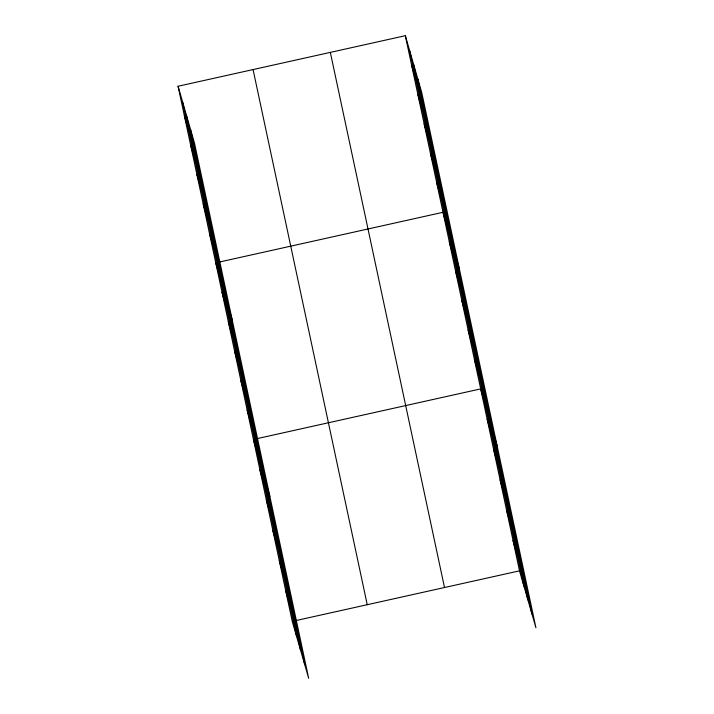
<?xml version="1.0" encoding="UTF-8"?>
<svg xmlns="http://www.w3.org/2000/svg" width="714" height="714" viewBox="0 0 714 714"><rect width="100%" height="100%" fill="white"/><g stroke="black" fill="none" stroke-linecap="round" stroke-linejoin="round"><path stroke-width="1.07" d="M178.072 86.251L194.494 143.157L308.671 678.3L292.249 621.394L178.072 86.251L405.329 35.7L421.751 92.606L535.928 627.749L519.506 570.843L405.329 35.7M217.922 262.359L215.753 262.841L232.175 319.756M220.099 261.877L443.001 212.299L459.432 269.205M255.603 438.958L253.425 439.44L269.856 496.355M257.772 438.476L480.683 388.898L497.114 445.804M295.507 620.662L519.506 570.843M411.603 65.135L416.03 80.468M417.886 94.569L422.313 109.894M424.17 123.995L428.587 139.328M430.444 153.43L434.871 168.763M436.727 182.864L441.154 198.197M449.284 241.734L453.711 257.058M455.568 271.159L459.986 286.493M461.842 300.594L466.269 315.927M468.125 330.029L472.552 345.362M474.399 359.463L478.826 374.796M487.153 419.216L491.58 434.549M493.624 449.543L498.051 464.876M500.095 479.87L504.521 495.204M506.565 510.189L510.992 525.522M513.036 540.516L517.463 555.849M184.355 115.677L188.773 131.01M190.629 145.112L195.056 160.445M196.912 174.546L201.339 189.879M203.187 203.981L207.613 219.314M209.47 233.416L213.897 248.74M222.027 292.276L226.454 307.609M228.31 321.711L232.737 337.044M234.585 351.145L239.012 366.478M240.868 380.58L245.295 395.904M247.151 410.006L251.569 425.339M259.896 469.767L264.323 485.101M266.367 500.095L270.793 515.419M272.837 530.413L277.264 545.746M279.308 560.74L283.735 576.073M285.778 591.067L290.205 606.4M417.788 78.888L531.966 614.031M413.709 64.751L527.887 599.894M409.756 51.033L523.924 586.176M330.332 52.381L444.51 587.524M253.068 69.57L367.246 604.713M190.54 129.439L304.717 664.582M186.452 115.302L300.63 650.445M182.498 101.575L296.676 636.718"/></g></svg>
